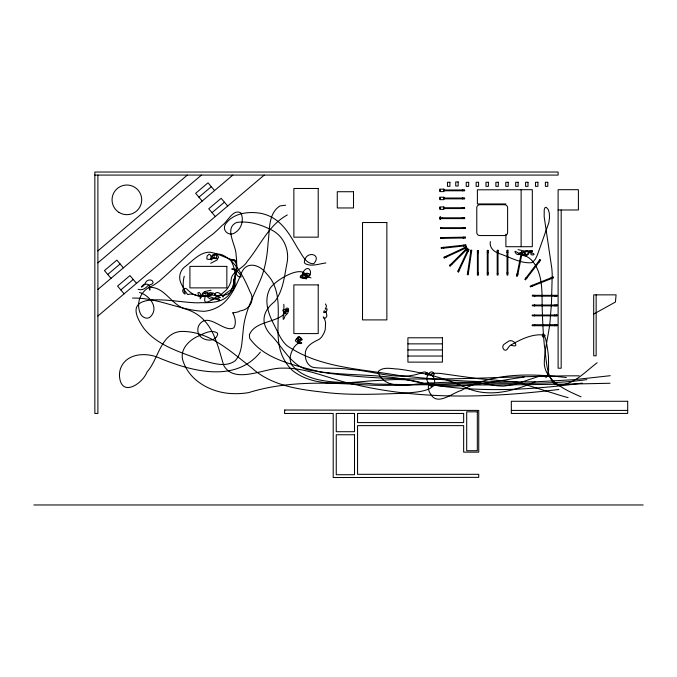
<?xml version="1.0" encoding="UTF-8"?>
<svg xmlns="http://www.w3.org/2000/svg" width="677" height="677" viewBox="0 0 677 677"><rect width="100%" height="100%" fill="white"/><g stroke="black" fill="none" stroke-linecap="round" stroke-linejoin="round"><path stroke-width="1.02" d="M283.714 304.312C284.89 306.715 280.904 327.939 285.245 315.389C288.284 314.568 290.797 306.317 285.922 308.382C286.413 310.421 287.166 312.782 283.858 311.479C289.181 314.297 283.773 314.703 282.783 310.117L283.985 309.575A5.619 5.619 0 0 1 285.838 309.905C287.64 310.616 281.014 312.562 284.958 312.622C287.04 311.192 288.935 306.909 286.439 311.183C287.852 312.579 289.011 308.272 287.344 309.88C280.075 323.784 256.168 319.316 249.432 334.607L249.661 338.314C265.096 360.189 296.357 365.504 320.619 372.062C406.098 385.205 493.144 375.727 579.182 375.82M550.511 314.983L550.756 312.325A458.337 458.337 0 0 0 551.518 302.162L552.212 274.32A124.39 124.39 0 0 0 551.814 268.43L544.164 216.691L544.223 209.701L544.9 207.771L546.204 207.247L548.218 209.498L549.284 213.01L549.538 217.537L548.835 222.741L537.318 255.077L535.397 259.096L533.121 261.737A6.491 6.491 0 0 1 531.14 262.761C519.708 263.421 509.129 256.625 498.433 253.342M550.435 315.871C549.868 332.314 544.071 348.223 544.325 364.632A23.509 23.509 0 0 0 547.685 374.186C555.394 385.687 568.765 391.433 581.001 396.807M490.351 241.596C489.192 246.53 492.881 250.922 497.197 252.749L498.01 252.724M467.35 274.625L470.955 250.075L471.759 250.194L468.154 274.735L467.35 274.625L467.494 273.66L468.289 273.779M516.703 275.996L521.544 251.666L522.339 251.819L517.49 276.157L516.703 275.996L517.025 274.346L517.82 274.507M184.246 276.216C182.841 281.666 182.621 287.64 184.914 292.887C185.913 294.503 184.313 294.165 183.772 293.082C181.081 291.017 183.712 286.684 186.632 288.867C192.023 294.867 201.306 299.175 208.702 294.309L208.228 293.285A3.664 3.664 0 0 0 207.111 292.616C207.06 294.571 214.034 295.096 216.42 295.934A27.469 27.469 0 0 1 219.187 296.89C223.732 298.887 214.431 296.577 214.634 294.317C216.801 289.874 222.014 294.597 223.021 297.118A3.385 3.385 0 0 1 223.376 295.967C226.465 291.432 234.784 289.942 233.963 283.198C232.135 278.442 236.332 278.45 235.824 271.765C237.399 268.414 228.53 268.447 232.744 269.395C236.544 269.928 239.903 273.161 241.122 276.648L240.936 276.995C232.592 276.935 238.194 265.816 235.723 260.95C234.58 258.284 230.078 259.587 231.974 262.541C234.665 268.312 235.85 274.71 234.995 281.048C236.29 290.45 228.606 295.781 220.076 295.324C213.644 297.575 211.673 302.627 206.011 295.164L205.546 295.35C200.697 311.606 217.249 292.464 219.94 300.486C213.957 298.828 208.254 294.673 201.636 295.883C196.914 296.45 192.302 292.76 187.741 294.571L184.711 290.645A61.387 61.387 0 0 1 181.952 285.11C177.839 278.636 179.422 270.284 185.836 266.078C193.038 260.501 199.943 252.123 209.777 252.191C217.571 253.223 224.434 257.539 231.966 259.604C243.568 264.182 230.383 279.855 234.377 288.563M458.464 271.934L468.983 249.466L468.256 249.128L457.728 271.595L458.464 271.934L458.82 271.181L458.084 270.834M300.546 338.669C294.326 347.056 300.495 340.362 297.525 338.415C295.121 338.39 298.388 342.147 299.826 341.758C302.272 340.404 300.283 335.301 297.55 337.248C297.034 339.143 304.709 341.436 301.57 338.728C299.64 336.452 298.464 335.877 295.274 340.387L296.128 341.631L298.701 343.146L301.113 343.62L301.764 343.137L301.493 342.494C295.02 342.748 291.237 351.109 290.205 356.771A13.87 13.87 0 0 0 291.948 365.182C311.107 387.159 348.35 380.829 374.33 384.02C452.896 385.653 531.496 385.027 610.045 383.241M260.357 352.133C235.401 383.241 191.819 371.301 160.331 358.446C147.214 352.048 126.404 352.658 120.565 368.466A20.674 20.674 0 0 0 119.524 376.674C121.496 397.763 142.635 383.664 147.087 371.901C158.545 359.25 160.457 333.719 180.446 331.459C208.761 330.511 230.722 351.541 251.582 367.763C270.707 385.205 297 389.224 321.719 391.991C348.427 395.563 375.413 394.209 402.24 393.345C410.761 392.271 441.209 392.736 433.407 376.894C423.43 367.992 422.676 377.961 431.934 373.679A6.085 6.085 0 0 1 433.39 373.196L440.143 373.399L476.989 378.553L517.025 382.065L553.507 393.278A271.756 271.756 0 0 0 563.814 396.451L568.096 397.644M450.002 265.164L449.511 265.655L450.078 266.23L467.638 248.696L467.062 248.12L449.511 265.655L450.002 265.164L450.577 265.739M97.894 250.896L187.343 175.081M97.894 262.862L201.467 175.081M107.728 274.464L120.108 263.971M198.92 197.185L211.3 186.691M97.894 289.451L232.837 175.081M120.844 289.942L133.225 279.449M212.036 212.663L224.417 202.169M97.894 316.041L264.216 175.081M597.122 362.787C585.258 371.631 573.605 385.188 557.679 385.238L553.363 382.97C545.713 372.367 546.517 358.311 544.418 345.896C543.343 334.954 542.7 323.97 542.379 312.977C541.541 298.278 543.521 282.724 537.31 268.904C534.5 262.913 529.939 256.304 522.813 255.466C521.138 255.297 525.75 255.584 526.029 254.518C523.346 249.229 513.107 255.703 522.416 253.418C525.851 247.985 532.596 252.893 525.073 255.034A12.948 12.948 0 0 1 521.95 255.094C520.486 255.085 511.558 247.511 516.297 253.9C521.197 257.091 523.778 249.001 528.475 251.683A30.541 30.541 0 0 1 531.784 252.919C538.215 254.848 528.991 256.346 531.081 252.91C534.957 250.304 528.162 250.304 526.562 251.37A4.959 4.959 0 0 0 524.836 252.665C521.578 256.972 528.525 256.431 529.059 252.766C529.609 249.999 535.025 249.542 530.971 251.971A3.292 3.292 0 0 1 529.245 252.157L518.057 249.652M287.302 214.964C268.481 225.204 260.383 245.539 247.35 261.263C243.703 268.422 231.348 271.418 231.102 279.973A9.368 9.368 0 0 1 230.73 282.267L229.291 285.576A28.705 28.705 0 0 1 228.2 287.403L226.82 289.299A14.809 14.809 0 0 1 225.483 290.721C222.437 292.929 218.087 298.752 214.634 294.063C211.216 289.984 207.653 298.769 212.316 294.131C208.651 288.563 205.698 300.156 209.413 295.138C209.388 291.499 201.018 292.98 205.96 293.996A1.549 1.549 0 0 0 205.182 293.192L203.21 293.97L200.155 298.819L200.417 293.759L199.402 292.498L197.921 292.811L198.361 294.808L200.57 296.67L202.838 292.997L204.2 291.914A6.051 6.051 0 0 1 205.266 291.482L204.522 291.559L211.08 290.205M593.704 314.077L615.444 302.018L616.078 294.859L593.704 294.859L593.704 355.789L596.149 355.789L596.149 294.859M210.699 263.285L217.08 260.002L218.527 257.226C217.588 251.844 208.279 254.806 213.822 258.343C216.987 259.926 218.096 255.322 214.922 254.806C212.536 256.092 214.964 259.731 217.249 258.411C214.05 256.921 210.056 260.687 206.849 258.995L207.077 255.999L209.134 254.163C211.283 254.239 213.027 262.541 210.767 259.147C210.479 253.638 218.663 253.316 222.394 254.941C236.713 261.872 243.872 277.765 249.965 291.601C255.449 300.461 249.508 309.727 239.971 310.938C238.998 312.461 230.425 312.943 232.913 312.943C235.105 317.31 236.544 323.284 233.929 327.761C223.808 333.499 207.746 310.362 198.725 325.603A10.959 10.959 0 0 0 197.912 331.442C198.784 340.582 215.396 343.975 217.672 334.243L217.317 333.033C210.75 328.7 202.144 334.556 195.873 337.239C187.927 341.58 180.243 349.874 182.629 359.639C188.841 381.405 212.426 393.472 233.92 393.642A75.841 75.841 0 0 0 248.721 392.601C287.742 380.389 328.895 382.708 369.16 385.086C394.403 386.017 419.638 384.214 444.882 383.901C492.12 381.659 540.009 386.118 586.824 379.628M535.405 381.752C513.75 391.162 487.948 398.211 465.446 387.396C454.343 382.429 442.868 378.325 431.08 375.346C420.265 372.655 409.314 370.471 398.254 369.058C391.924 368.914 383.918 366.469 378.663 371.064L378.181 372.68C386.685 393.244 416.668 382.107 433.475 382.911A501.217 501.217 0 0 1 447.692 382.243L474.772 382.378L497.527 385.805L503.586 386.152L514.283 384.544L539.594 376.116L543.182 375.743L546.246 377.368L547.448 375.43L548.615 370.074L548.472 356.897A152.359 152.359 0 0 0 546.906 345.042L545.577 338.61L543.699 334.066L542.785 334.083L542.285 335.97L542.734 336.892L543.673 336.968L545.247 335.318C533.544 332.898 520.3 339.456 510.23 345.448A11.966 11.966 0 0 0 507.978 348.113C505.101 354.063 499.618 345.93 505.203 343.561A11.924 11.924 0 0 1 507.581 341.97C512.87 336.714 521.002 349.12 511.228 345.135M325.891 262.955C319.155 263.742 311.378 267.051 304.955 263.556L304.345 261.965C305.623 249.957 322.667 253.977 313.73 263.708C305.64 264.165 301.874 254.12 297.914 248.603C291.254 237.28 284.746 224.849 273.017 217.977A39.554 39.554 0 0 0 262.321 213.644C250.033 211.089 234.411 212.519 226.22 223.131C220.643 229.731 229.071 237.593 235.554 232.338C241.757 228.496 244.118 219.196 240.792 212.798C232.888 208.694 227.7 221.743 222.132 225.433A141.281 141.281 0 0 1 212.671 234.276C193.148 248.214 177.01 265.943 158.917 281.429A114.828 114.828 0 0 1 152.613 285.719C141.586 289.468 135.696 301.747 140.012 312.672C141.358 317.259 147.704 320.534 151.132 316.049C158.943 306.833 149.016 295.104 139.504 292.464M524.21 377.064C490.859 381.557 456.23 390.866 422.66 383.224C409.187 378.426 394.708 379.374 380.702 380.339C351.795 381.269 317.987 389.918 292.955 370.894A34.789 34.789 0 0 1 287.42 364.7C268.134 339.372 287.209 305.149 271.164 279.44A51.342 51.342 0 0 0 266.526 273.677C259.469 264.047 245.04 260.408 240.902 274.718C235.088 287.437 229.351 302.12 215.616 308.187A34.095 34.095 0 0 1 204.183 311.318C179.879 310.43 157.36 297.381 132.557 298.117M285.609 205.216L279.973 205.935C267.923 213.593 269.818 230.324 268.1 242.747C267.347 254.67 265.553 266.636 261.263 277.841C254.061 295.231 244.253 312.114 243.136 331.358C241.816 341.301 242.315 352.709 235.274 360.689C225.407 368.093 212.172 362.94 201.501 360.181C181.377 352.345 158.316 346.243 144.142 328.76C112.915 284.611 180.886 304.692 200.942 302.661C211.918 302.89 227.049 302.509 231.441 290.154C235.461 279.085 237.796 267.077 236.104 255.305C236.332 245.209 223.545 228.174 236.705 222.462C248.214 220.812 260.036 224.205 270.267 229.376C283.561 235.105 290.001 250.109 286.828 263.945C284.34 276.775 283.054 290.932 274.718 301.57C261.855 311.462 260.07 324.418 272.213 336.325C284.306 349.357 293.056 369.024 313.104 370.717C344.339 376.141 376.454 373.535 407.571 379.873C464.777 393.667 524.345 390.925 582.22 383.106M558.838 389.478C491.316 397.67 421.779 400.335 355.12 384.544C330.875 379.907 307.832 367.476 282.732 368.153C265.528 367.281 234.665 385.111 223.715 365.385C216.75 342.613 212.409 317.665 186.293 309.245C171.67 305.852 164.68 286.117 148.982 287.429C150.429 295.671 151.056 282.368 145.64 284.323A6.101 6.101 0 0 0 143.38 284.814C138.362 289.248 144.023 286.413 145.013 283.536A7.092 7.092 0 0 0 145.58 282.478C146.875 279.593 152.41 278.594 153.129 282.411C152.714 284.772 149.414 284.458 147.84 285.762C145.369 288.52 142.043 290.797 138.1 289.299M610.239 375.701L573.901 379.704L536.963 381.735L500.218 382.065A969.921 969.921 0 0 1 398.956 375.481C361.357 368.88 319.442 368.043 286.989 345.676C280.523 339.93 277.748 331.552 273.72 324.148C268.397 313.891 264.03 301.231 269.218 290.052C271.722 281.869 306.004 260.806 306.723 278.577L306.3 278.873C296.534 277.367 308.018 262.219 310.455 271.553C311.852 279.719 295.832 272.002 306.935 273.982L307.172 275.006L306.258 276.343A8.742 8.742 0 0 1 303.77 278.103C294.377 278.518 306.063 270.453 309.846 274.32L310.083 275.336C307.984 277.663 303.609 279.279 301.003 276.935L301.138 275.818L304.108 275.742L310.963 277.866M441.277 247.57L441.7 247.52L441.362 248.374L441.277 247.57L465.945 244.922L466.03 245.726L441.362 248.374M521.129 189.746L477.387 189.814L477.387 203.946L505.888 203.946M94.848 175.081L558.11 175.081L558.11 172.034L94.848 172.034L94.848 413.461L97.894 413.461L97.894 175.081M439.83 189.975L440.405 189.975M443.553 189.975L464.642 189.975L464.642 190.779L443.553 190.779M439.83 190.779L440.405 190.779M439.83 198.031L440.397 198.031M443.553 198.031L464.642 198.031L464.642 198.835L443.553 198.835M439.83 198.835L440.397 198.835M439.83 207.754L440.397 207.754M443.553 207.754L464.642 207.754L464.642 208.558L443.553 208.558M439.83 208.558L440.397 208.558M558.11 209.988L578.395 209.988L578.395 189.695L558.11 189.695L558.11 368.212L561.182 368.212L561.182 209.988M439.906 217.799L464.718 217.799L464.718 218.612L439.906 218.612M440.668 228.513L465.48 228.513L465.48 227.7L440.668 227.7L440.668 228.513L440.845 227.7M497.206 250.922L498.01 250.922M507.048 250.913L507.86 250.913M477.403 251.082L478.207 251.082M487.271 251.006L488.075 251.006M497.206 252.174L498.01 252.174M507.048 252.166L507.86 252.166M477.403 252.326L478.207 252.326M487.271 252.25L488.075 252.25M507.048 252.716L507.86 252.716M477.403 252.876L478.207 252.876M487.271 252.8L488.075 252.8M507.048 272.645L507.86 272.645M477.403 272.814L478.207 272.814M487.271 272.738L488.075 272.738M507.048 273.55L507.86 273.55M497.197 273.703L498.01 273.703M487.271 273.923L488.083 273.923M477.395 274.134L478.207 274.134M532.376 295.341L557.188 295.341L557.188 296.145L532.376 296.145L532.376 295.341L534.449 295.341L534.449 296.154M532.274 325.324L554.649 325.324M407.909 343.865L442.419 343.865M407.909 349.95L442.419 349.95M407.909 356.034L442.419 356.034M511.33 410.414L627.689 410.414M33.85 504.966L643.15 504.966M566.344 377.529C530.886 373.476 493.347 372.248 461.265 390.485C452.473 392.728 437.376 406.378 430.69 394.132C428.279 391.196 426.138 382.361 432.51 383.673C435.844 385.687 430.885 388.014 429.683 384.807A10.671 10.671 0 0 1 427.72 381.735C424.2 377.47 431.782 367.002 434.202 374.499L433.957 374.889C429.793 376.827 427.009 370.776 423.43 372.088C400.048 382.175 374 370.59 349.882 369.456C337.916 367.442 325.739 368.88 313.764 367.526C307.891 366.359 305.09 359.978 305.293 354.486C304.862 346.277 312.74 342.444 318.96 339.431A12.364 12.364 0 0 0 321.964 336.545L323.606 333.837A21.232 21.232 0 0 0 325.29 329.132L325.561 322.895A18.372 18.372 0 0 0 324.63 319.222C321.905 313.256 323.724 320.796 326.009 317.437A3.893 3.893 0 0 0 326.889 315.744L326.212 312.215L324.308 310.709C321.448 314.797 327.947 311.716 327.059 308.797C322.26 309.964 328.777 307.586 325.392 303.956M470.862 250.702L471.666 250.82M470.684 251.937L471.48 252.056M470.6 252.479L471.404 252.597M467.705 272.205L468.509 272.323M521.417 252.284L522.212 252.445M521.172 253.511L521.967 253.663M521.07 254.053L521.857 254.205M517.177 273.601L517.973 273.753M467.985 249.703L468.721 250.041M467.452 250.828L468.188 251.175M467.223 251.328L467.951 251.675M458.769 269.378L459.497 269.725M539.544 260.188L540.187 260.679M538.782 261.178L539.425 261.669M538.452 261.61L539.095 262.101M526.325 277.435L526.968 277.925M525.944 277.934L526.588 278.425M466.614 248.577L467.189 249.144M465.734 249.458L466.301 250.025M465.344 249.847L465.911 250.414M451.237 263.928L451.804 264.504M214.584 190.559L208.025 182.824L195.645 193.317L202.203 201.052M227.692 206.036L221.142 198.293L208.753 208.787L215.311 216.53M123.392 267.838L116.833 260.103L104.453 270.597L111.011 278.332M136.509 283.316L129.95 275.581L117.57 286.075L124.119 293.81M465.759 247.139L466.106 247.867M464.634 247.664L464.972 248.4M464.134 247.892L464.473 248.628M446.05 256.295L446.397 257.023M444.349 257.082L444.687 257.819M552.584 277.248L552.881 278.002M551.425 277.705L551.721 278.459M550.909 277.908L551.213 278.662M532.384 285.254L532.681 286.007M531.919 285.432L532.224 286.185M465.311 244.989L465.395 245.793M464.067 245.116L464.16 245.92M463.525 245.176L463.61 245.979M443.706 247.308L443.79 248.112M464.854 237.162L464.871 237.965M463.61 237.187L463.618 237.991M463.06 237.195L463.068 237.999M443.13 237.542L443.139 238.346M440.981 237.576L440.998 238.389M556.553 295.341L556.553 296.145M556.536 305.031L556.536 305.843M556.426 315.033L556.426 315.837M556.452 324.918L556.452 325.722M555.301 295.341L555.301 296.145M555.292 305.031L555.292 305.843M555.174 315.033L555.174 315.837M555.199 324.918L555.199 325.722M554.751 295.341L554.751 296.145M554.742 305.031L554.742 305.843M554.624 315.033L554.624 315.837M554.649 324.918L554.649 325.722M534.822 295.341L534.822 296.145M534.805 305.031L534.805 305.843M534.72 324.918L534.72 325.722M534.568 305.031L534.568 305.843M534.576 315.033L534.576 315.846M521.129 246.707L521.129 189.695L532.317 189.695L532.317 246.707L505.888 246.707L505.888 234.191M464.845 227.7L464.845 228.513M464.007 189.975L464.007 190.779M464.007 198.031L464.007 198.835M464.007 207.754L464.007 208.558M464.083 217.799L464.083 218.612M463.593 227.7L463.593 228.513M463.043 227.7L463.043 228.513M462.755 189.975L462.755 190.779M462.755 198.031L462.755 198.835M462.755 207.754L462.755 208.558M462.831 217.799L462.831 218.612M462.281 217.799L462.281 218.612M462.205 189.975L462.205 190.779M462.205 198.031L462.205 198.835M462.205 207.754L462.205 208.558M442.352 217.799L442.352 218.612M284.755 410.008L284.526 413.461L333.211 413.461L333.211 477.522L478.741 477.361L478.741 474.315L357.558 474.315L357.558 425.63L463.652 425.63L463.652 452.143L478.741 452.143L478.741 410.414L284.755 410.008M539.933 259.68L524.844 279.373L525.487 279.872L540.568 260.171L539.933 259.68M466.343 246.868L443.841 257.319L444.18 258.055L466.681 247.604L466.343 246.868M553.177 277.011L530.108 286.151L530.404 286.904L553.473 277.765L553.177 277.011M465.488 237.153L440.685 237.585L440.702 238.397L465.505 237.957L465.488 237.153M458.16 181.952L455.723 181.952L455.723 186.014L458.16 186.014L458.16 181.952M449.9 182.274L447.472 182.274L447.472 186.336L449.9 186.336L449.9 182.274M488.405 182.265L485.976 182.265L485.976 186.327L488.405 186.327L488.405 182.265M508.215 182.274L505.787 182.274L505.787 186.336L508.215 186.336L508.215 182.274M518.117 182.274L515.679 182.274L515.679 186.336L518.117 186.336L518.117 182.274M528.009 182.274L525.58 182.274L525.58 186.336L528.009 186.336L528.009 182.274M537.91 182.274L535.473 182.274L535.473 186.336L537.91 186.336L537.91 182.274M547.803 182.274L545.374 182.274L545.374 186.336L547.803 186.336L547.803 182.274M468.67 182.325L466.233 182.325L466.233 186.387L468.67 186.387L468.67 182.325M478.571 182.282L476.134 182.282L476.134 186.344L478.571 186.344L478.571 182.282M498.323 182.274L495.886 182.274L495.886 186.336L498.323 186.336L498.323 182.274M318.215 188.477L293.869 188.477L293.869 237.162L318.215 237.162L318.215 188.477M443.892 189.162L439.83 189.162L439.83 191.591L443.892 191.591L443.892 189.162M353.504 191.726L337.273 191.726L337.273 207.957L353.504 207.957L353.504 191.726M443.884 197.219L439.83 197.219L439.83 199.647L443.884 199.647L443.884 197.219M504.568 204.708L479.824 204.708A3.046 3.046 0 0 0 476.777 207.754L476.777 232.499A3.046 3.046 0 0 0 479.824 235.545L504.568 235.545A3.046 3.046 0 0 0 507.615 232.499L507.615 207.754A3.046 3.046 0 0 0 504.568 204.708M443.884 206.942L439.83 206.942L439.83 209.371L443.884 209.371L443.884 206.942M440.532 216.987L439.906 216.987L439.906 219.424L440.532 219.424L440.532 216.987M386.863 222.53L362.517 222.53L362.517 319.899L386.863 319.899L386.863 222.53M488.075 250.372L487.271 250.372L487.271 275.184L488.083 275.184L488.075 250.372M498.01 250.287L497.206 250.287L497.197 275.099L498.01 275.099L498.01 250.287M507.86 250.278L507.048 250.278L507.048 275.09L507.86 275.09L507.86 250.278M478.207 250.448L477.403 250.448L477.403 275.251L478.207 275.251L478.207 250.448M226.837 266.383L189.915 266.383L189.915 287.886L226.837 287.886L226.837 266.383M318.215 284.899L293.869 284.899L293.869 333.583L318.215 333.583L318.215 284.899M557.171 305.031L532.359 305.031L532.359 305.843L557.171 305.843L557.171 305.031M557.061 315.033L532.249 315.033L532.249 315.846L557.061 315.837L557.061 315.033M557.086 324.918L532.274 324.918L532.274 325.722L557.086 325.722L557.086 324.918M442.419 337.781L407.909 337.781L407.909 362.127L442.419 362.127L442.419 337.781M627.689 401.283L511.33 401.283L511.33 413.444L627.689 413.444L627.689 401.283M477.319 411.819L466.698 411.819L466.698 450.73L477.319 450.73L477.319 411.819M354.511 413.461L336.257 413.461L336.257 431.714L354.511 431.714L354.511 413.461M463.652 413.461L357.558 413.461L357.558 422.583L463.652 422.583L463.652 413.461M354.511 434.761L336.257 434.761L336.257 474.721L354.511 474.721L354.511 434.761M119 212.409A14.835 14.835 0 0 0 141.696 200.375A14.835 14.835 0 0 0 119.931 186.742A14.835 14.835 0 0 0 119 212.409"/></g></svg>
